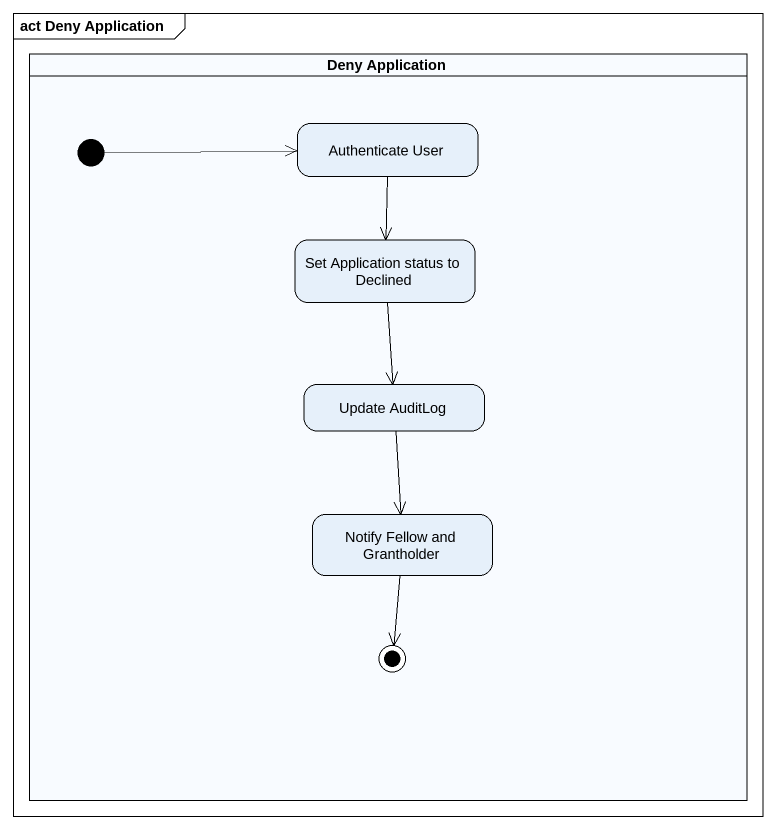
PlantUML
@startuml
mainframe act Deny Application
hide empty description
state "Deny Application" as Deny_Application <<partition>> {
  state "Authenticate User" as Authenticate_User
  state "Set Application status to Declined" as Set_Application_status_to
  state "Update AuditLog" as Update_AuditLog
  state "Notify Fellow and Grantholder" as Notify_Fellow_and
  [*] -right-> Authenticate_User
  Notify_Fellow_and --> [*]
}
Authenticate_User --> Set_Application_status_to
Set_Application_status_to --> Update_AuditLog
Update_AuditLog --> Notify_Fellow_and
@enduml
